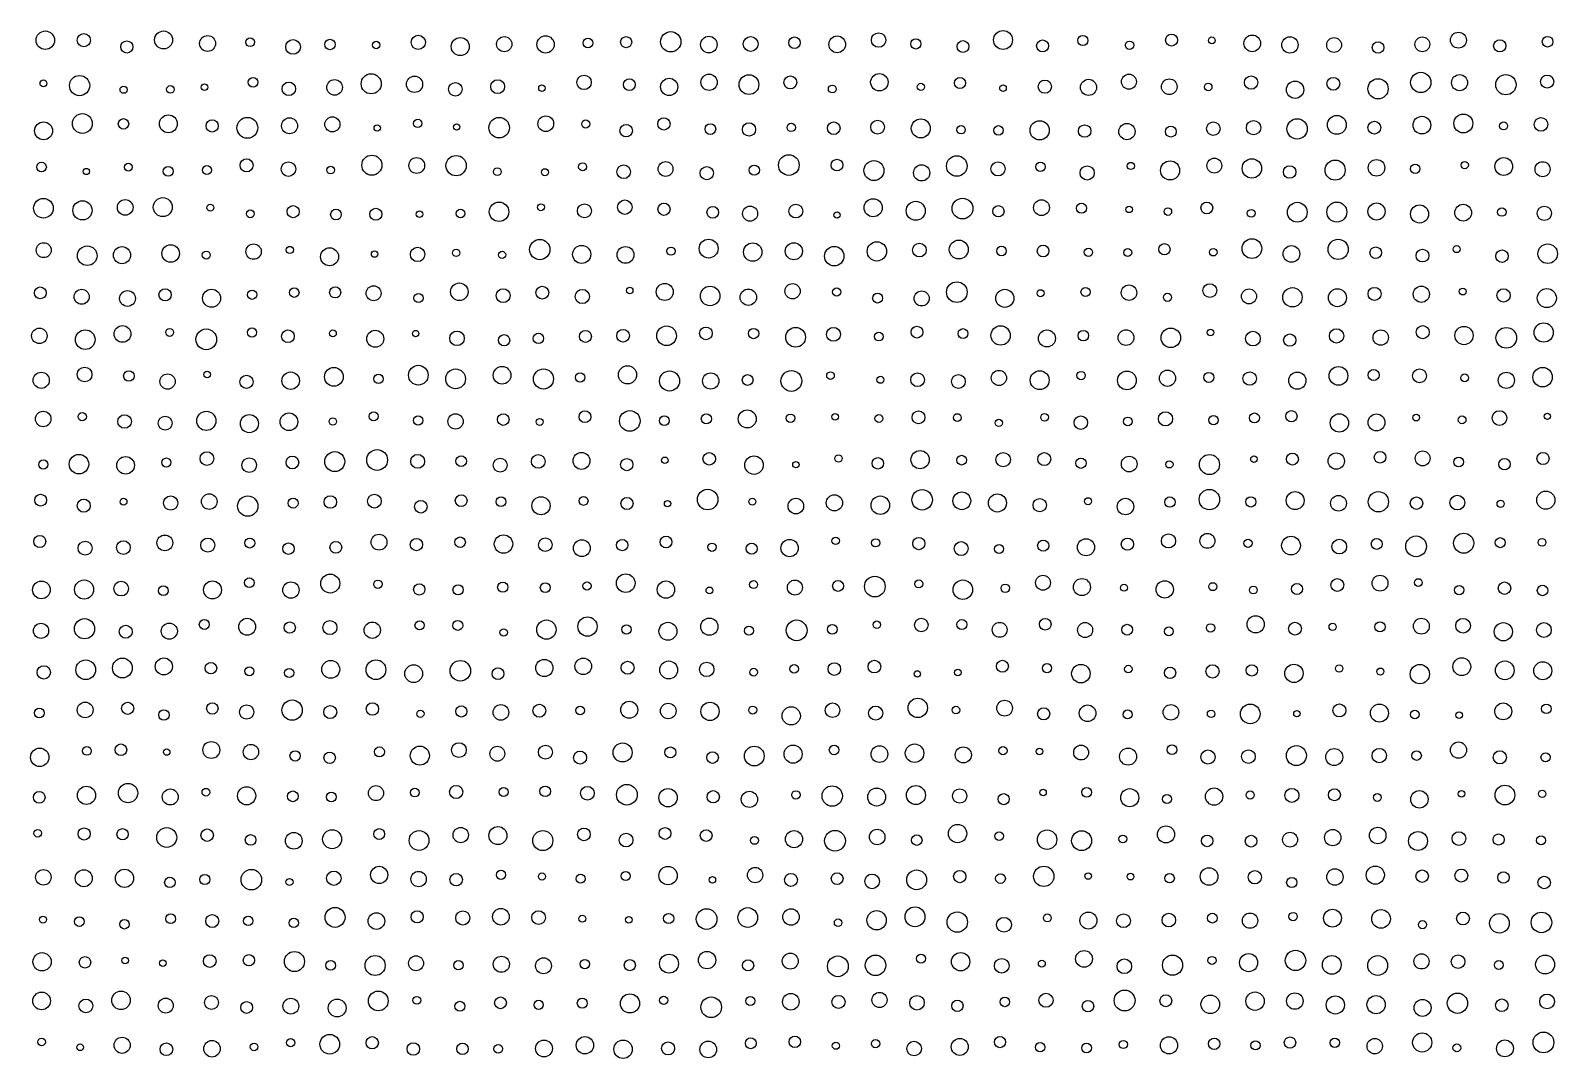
# Model space of a CAD drawing. Extents: x -295 to 305, y -195 to 205.
# Drawn here: x 81.5 to 154.6, y 5.4 to 54.6 of the extents above; entities that cross this region are included whole.
import ezdxf

# ---------------------------------------------------------------- set-up
doc = ezdxf.new("R2010")
doc.units = 0

msp = doc.modelspace()

# ---------------------------------------------------------------- linework, layer by layer
at = {"layer": 'VIA'}
for centre, radius in [((82.1874, 54.1759), 0.4433), ((84.0338, 54.1824), 0.3159), ((86.0943, 53.8551), 0.2917), ((87.8542, 54.1898), 0.431), ((89.9651, 54.0199), 0.3826), ((91.9996, 54.0785), 0.2077), ((94.0563, 53.8551), 0.3516), ((95.8273, 53.9734), 0.2497), ((100.0568, 54.0721), 0.3404), ((102.0687, 53.8728), 0.4343), ((104.1767, 53.9884), 0.3644), ((106.1535, 53.9737), 0.4147), ((108.183, 54.0408), 0.2321), ((110.0169, 54.0854), 0.2652), ((112.1531, 54.1018), 0.4877), ((113.9791, 53.9669), 0.3969), ((115.9792, 53.9941), 0.3547), ((118.0789, 54.0593), 0.2763), ((120.1274, 53.9787), 0.401), ((122.111, 54.1848), 0.3472), ((123.8941, 53.9996), 0.2446), ((126.15, 53.8757), 0.2827), ((128.0724, 54.1882), 0.453), ((129.9666, 53.904), 0.2845), ((131.8956, 54.1655), 0.2436), ((134.1359, 53.9349), 0.2033), ((136.1465, 54.1864), 0.2868), ((138.0778, 54.171), 0.1615), ((140.0134, 54.0276), 0.3998), ((141.8173, 53.9514), 0.3913), ((143.9325, 53.9516), 0.3549), ((148.1627, 53.9806), 0.356), ((149.8893, 54.1801), 0.3823), ((151.868, 53.9087), 0.2923), ((154.1612, 54.1062), 0.2543), ((98.0412, 53.9476), 0.1788), ((146.0393, 53.8283), 0.2757), ((82.0996, 52.109), 0.1648), ((83.8307, 52.0027), 0.4834), ((85.9402, 51.8061), 0.1731), ((88.1813, 51.8237), 0.1802), ((89.8159, 51.9291), 0.1552), ((92.1436, 52.1628), 0.2316), ((93.8547, 51.8468), 0.3238), ((96.0474, 51.9166), 0.3739), ((97.8027, 52.0894), 0.4802), ((99.8768, 52.0659), 0.3897), ((101.8345, 51.8275), 0.3236), ((103.8595, 51.9528), 0.3325), ((105.9817, 51.8831), 0.1568), ((107.9986, 52.1574), 0.3451), ((110.1709, 52.0484), 0.2828), ((112.0768, 51.9409), 0.4136), ((113.9905, 52.161), 0.3905), ((115.8991, 52.0509), 0.4728), ((117.8836, 52.1544), 0.3095), ((119.8917, 51.8405), 0.1882), ((122.1461, 52.166), 0.4161), ((124.1375, 51.9409), 0.1727), ((126.0098, 52.1263), 0.263), ((128.0723, 51.8832), 0.1578), ((130.0734, 51.9519), 0.3187), ((132.1695, 51.9183), 0.3859), ((134.105, 52.1905), 0.3603), ((136.0392, 51.9471), 0.3747), ((137.9026, 51.9372), 0.1797), ((139.9581, 52.1503), 0.3201), ((142.065, 51.8044), 0.4143), ((143.8976, 52.0908), 0.3071), ((146.038, 51.8496), 0.4857), ((148.0868, 52.1543), 0.4876), ((149.9445, 52.1438), 0.3848), ((152.1656, 52.0472), 0.4858), ((154.1428, 52.196), 0.3148), ((83.963, 50.1867), 0.4742), ((88.0835, 50.1732), 0.4284), ((91.8695, 49.9807), 0.4995), ((95.9418, 50.1473), 0.362), ((103.932, 49.9876), 0.4935), ((106.167, 50.1788), 0.3744), ((144.0654, 50.1224), 0.4524), ((148.1397, 50.1088), 0.4234), ((150.1247, 50.1894), 0.4523), ((82.1063, 49.8363), 0.43), ((85.9343, 50.1703), 0.2498), ((90.1815, 50.0692), 0.2936), ((93.89, 50.0778), 0.3817), ((98.0888, 49.9772), 0.1505), ((100.0301, 50.1882), 0.1995), ((101.8933, 50.0214), 0.1512), ((108.0804, 50.163), 0.1926), ((110.0168, 49.8436), 0.2957), ((111.8249, 50.1669), 0.2965), ((114.0504, 49.9212), 0.2567), ((115.9019, 49.9028), 0.3186), ((117.9257, 50.0002), 0.2005), ((119.9635, 49.9632), 0.3024), ((122.0636, 50.0127), 0.3287), ((124.1309, 49.9541), 0.4556), ((126.0611, 49.8904), 0.2033), ((127.8562, 49.8555), 0.2302), ((129.826, 49.8606), 0.4608), ((131.9829, 49.8271), 0.2958), ((134.0084, 49.8013), 0.389), ((136.1107, 49.8001), 0.2614), ((138.147, 49.9392), 0.3252), ((140.0735, 49.987), 0.3444), ((142.1634, 49.9282), 0.4868), ((145.8614, 49.989), 0.3078), ((152.0556, 50.0715), 0.1914), ((153.8453, 50.1427), 0.3253), ((82.0076, 48.0987), 0.2317), ((86.162, 48.0965), 0.1864), ((91.832, 48.1839), 0.3142), ((93.8383, 48.0022), 0.3501), ((97.8349, 48.1891), 0.4808), ((99.9833, 48.1772), 0.3785), ((101.8683, 48.168), 0.4858), ((107.9295, 48.1138), 0.1936), ((111.904, 48.0068), 0.3559), ((117.8106, 48.1973), 0.4959), ((120.1151, 48.1942), 0.2802), ((121.8877, 47.9322), 0.4798), ((125.858, 48.1512), 0.4934), ((127.8319, 48.0123), 0.3379), ((129.8609, 48.1161), 0.2238), ((134.1957, 48.1539), 0.1728), ((136.0759, 47.9398), 0.4584), ((138.1977, 48.1713), 0.3564), ((139.9933, 48.0357), 0.4653), ((143.9829, 47.9561), 0.4823), ((145.9665, 48.0652), 0.3969), ((150.1923, 48.1961), 0.1754), ((152.0616, 48.1292), 0.4267), ((153.9204, 47.9973), 0.361), ((84.1494, 47.8891), 0.1501), ((88.0756, 47.8955), 0.2385), ((89.9305, 47.9559), 0.2156), ((95.859, 47.9573), 0.1816), ((103.8448, 47.8782), 0.1859), ((106.1254, 47.853), 0.169), ((109.8985, 47.877), 0.3268), ((113.8784, 47.8084), 0.3187), ((116.1562, 47.9511), 0.2438), ((124.1718, 47.8218), 0.388), ((132.1046, 47.8194), 0.3402), ((141.8057, 47.8658), 0.2967), ((147.8209, 48.0218), 0.223), ((82.0984, 46.1289), 0.4687), ((83.9671, 46.0267), 0.4608), ((86.0144, 46.1692), 0.3751), ((87.8156, 46.1811), 0.4553), ((90.0934, 46.1554), 0.1615), ((94.061, 45.9643), 0.2906), ((98.0219, 45.839), 0.2886), ((103.9263, 45.9585), 0.4667), ((105.9352, 46.1766), 0.1651), ((108.0169, 46.0063), 0.3341), ((109.9539, 46.1793), 0.346), ((111.8293, 46.0782), 0.2929), ((114.1675, 45.9329), 0.2804), ((115.9534, 45.8694), 0.3621), ((118.1455, 45.9934), 0.328), ((121.8498, 46.1519), 0.4349), ((123.889, 46.0063), 0.4556), ((126.1306, 46.1123), 0.4975), ((127.8507, 45.9845), 0.2692), ((129.9172, 46.1551), 0.3803), ((131.831, 46.1283), 0.2392), ((134.1134, 46.0703), 0.1537), ((135.9715, 45.9653), 0.1791), ((137.8352, 46.1424), 0.2822), ((142.1698, 45.9375), 0.4742), ((144.0646, 45.9448), 0.4778), ((145.9662, 45.9714), 0.4119), ((148.0285, 45.8537), 0.434), ((150.1178, 45.9143), 0.4013), ((151.9726, 45.9473), 0.2043), ((154.0035, 45.8861), 0.3443), ((92.0077, 45.8635), 0.187), ((96.113, 45.8263), 0.2573), ((100.1156, 45.8414), 0.1594), ((102.0783, 45.8773), 0.2041), ((120.1179, 45.8048), 0.1521), ((139.9609, 45.8865), 0.1863), ((105.8767, 44.1487), 0.4863), ((113.9677, 44.194), 0.4526), ((139.9963, 44.1935), 0.4717), ((144.13, 44.1573), 0.4846), ((82.1113, 44.1193), 0.3581), ((84.198, 43.853), 0.4692), ((85.8627, 43.8806), 0.4083), ((88.1935, 43.9605), 0.4202), ((89.8992, 43.8837), 0.1937), ((92.1685, 44.0485), 0.3678), ((93.9048, 44.1299), 0.1727), ((95.8087, 43.8024), 0.4307), ((97.9645, 43.9352), 0.1565), ((100.0249, 43.915), 0.3437), ((101.8738, 43.9933), 0.1733), ((104.0733, 43.893), 0.1714), ((107.8868, 43.9156), 0.4343), ((109.9831, 43.8918), 0.4028), ((112.1649, 44.0712), 0.1962), ((116.0819, 44.0271), 0.4421), ((118.051, 44.0676), 0.4092), ((119.9853, 43.8334), 0.467), ((122.0282, 44.0616), 0.4638), ((124.0678, 44.1238), 0.3278), ((125.9514, 44.15), 0.4532), ((127.9981, 44.0777), 0.2308), ((129.9915, 44.0789), 0.2795), ((132.163, 44.0167), 0.1982), ((134.0476, 44.0089), 0.1896), ((135.8063, 44.165), 0.2692), ((138.1464, 44.0204), 0.1796), ((141.8917, 43.9387), 0.3989), ((145.9271, 43.9978), 0.2753), ((148.168, 43.8604), 0.3066), ((149.8032, 44.1724), 0.1703), ((151.9778, 43.8311), 0.2987), ((154.1682, 43.9489), 0.4664), ((102.0255, 42.1276), 0.4199), ((111.8663, 42.1197), 0.41), ((117.9887, 42.1527), 0.3681), ((125.8587, 42.1071), 0.495), ((134.1068, 42.0823), 0.3701), ((137.9812, 42.1849), 0.3293), ((81.9464, 42.0745), 0.2834), ((83.9284, 41.8877), 0.3605), ((86.1289, 41.8076), 0.379), ((87.9265, 41.9812), 0.2939), ((90.1522, 41.8141), 0.4315), ((92.0968, 41.9857), 0.2223), ((94.1168, 42.0854), 0.227), ((96.0762, 42.095), 0.2664), ((97.9157, 42.0557), 0.3564), ((100.0662, 41.8257), 0.2189), ((104.1237, 41.94), 0.3336), ((105.9984, 42.0861), 0.3077), ((107.9134, 41.9015), 0.3398), ((110.1869, 42.189), 0.1563), ((114.039, 41.9245), 0.4684), ((115.8695, 41.8662), 0.3922), ((120.1001, 42.1138), 0.1961), ((122.0613, 41.8234), 0.2356), ((124.1727, 41.8061), 0.3605), ((128.1581, 41.8122), 0.4329), ((129.8712, 42.0591), 0.168), ((132.0248, 42.1198), 0.2172), ((135.9515, 41.8611), 0.1931), ((139.857, 41.906), 0.3594), ((141.9383, 41.8623), 0.465), ((144.0933, 41.8415), 0.4296), ((145.8698, 42.0266), 0.3109), ((148.1127, 42.0081), 0.39), ((150.0942, 42.1385), 0.1654), ((152.051, 41.9533), 0.3197), ((154.1266, 41.8233), 0.4576), ((81.9028, 40.0146), 0.3712), ((84.1016, 39.8327), 0.4697), ((85.8879, 40.1056), 0.4012), ((88.1448, 40.1785), 0.1878), ((89.8998, 39.847), 0.4961), ((92.0891, 40.173), 0.2202), ((93.8138, 39.9954), 0.3026), ((95.9643, 40.1339), 0.1654), ((97.9964, 39.8751), 0.4091), ((99.9316, 40.1237), 0.1531), ((101.9129, 39.8956), 0.3475), ((108.0674, 39.9876), 0.2855), ((109.8691, 40.0203), 0.3034), ((111.9507, 40.0183), 0.471), ((113.8347, 40.1348), 0.3039), ((116.1224, 40.1244), 0.2471), ((118.1339, 39.9464), 0.4743), ((119.9509, 40.0866), 0.3319), ((123.9473, 40.1938), 0.2822), ((126.1548, 40.1236), 0.2361), ((127.9557, 40.0345), 0.4635), ((130.1767, 39.8917), 0.4078), ((131.9178, 40.0238), 0.2525), ((133.9625, 39.9305), 0.3769), ((136.1086, 39.9221), 0.4677), ((138.0119, 40.1736), 0.1559), ((144.0509, 40.0128), 0.3424), ((146.1686, 39.9329), 0.3687), ((148.1784, 40.1909), 0.3135), ((150.1567, 40.0311), 0.4389), ((152.1815, 39.9201), 0.4956), ((153.9745, 40.1744), 0.462), ((104.1717, 39.8034), 0.2687), ((105.8112, 39.8936), 0.2499), ((122.1194, 39.9776), 0.2061), ((140.0472, 39.8822), 0.3516), ((141.809, 39.8116), 0.2955), ((81.993, 37.8869), 0.387), ((84.0702, 38.164), 0.3544), ((86.1928, 38.0928), 0.2529), ((88.0449, 37.8258), 0.3679), ((89.9467, 38.1663), 0.1573), ((91.8251, 37.8103), 0.3177), ((93.9427, 37.8657), 0.4177), ((96.0132, 38.0511), 0.4496), ((98.1516, 37.9504), 0.2247), ((100.06, 38.1305), 0.4721), ((101.8453, 37.9544), 0.4736), ((104.0709, 38.125), 0.4245), ((106.0555, 37.9499), 0.4814), ((107.8109, 38.0242), 0.222), ((110.081, 38.1492), 0.4369), ((112.0965, 37.8528), 0.4811), ((114.0687, 37.8524), 0.3903), ((115.8366, 37.9008), 0.2577), ((117.9322, 37.8543), 0.4994), ((119.8065, 38.1112), 0.1832), ((122.1957, 37.9082), 0.1674), ((123.9801, 37.9117), 0.3284), ((125.9323, 37.8287), 0.3298), ((127.8751, 37.9977), 0.3635), ((129.8281, 37.8915), 0.4523), ((131.8111, 38.1137), 0.1998), ((134.0082, 37.8809), 0.4492), ((135.9515, 37.983), 0.3886), ((137.9294, 38.0258), 0.241), ((139.8889, 37.9704), 0.3201), ((142.1709, 37.8704), 0.4102), ((144.1421, 38.0974), 0.4467), ((145.8298, 38.1351), 0.2646), ((148.0295, 38.0997), 0.3329), ((150.1894, 38.0023), 0.1865), ((152.1866, 37.883), 0.3878), ((153.9234, 38.0362), 0.4655), ((82.0871, 36.0341), 0.3712), ((83.9563, 36.1429), 0.2004), ((85.9839, 35.9105), 0.3258), ((87.931, 35.8312), 0.3285), ((89.9022, 35.9418), 0.4589), ((91.9652, 35.8083), 0.4333), ((93.8613, 35.8983), 0.4232), ((95.9634, 35.9087), 0.1763), ((97.9209, 36.1578), 0.2188), ((100.0526, 35.9626), 0.22), ((101.8424, 35.915), 0.3685), ((104.129, 36.0051), 0.2788), ((105.8737, 35.891), 0.1652), ((108.0413, 36.1406), 0.2835), ((110.1913, 35.9383), 0.4938), ((111.8464, 35.9476), 0.2347), ((113.8577, 36.041), 0.2425), ((115.8177, 36.0371), 0.433), ((117.8875, 36.0657), 0.2024), ((120.0308, 36.1355), 0.1578), ((122.124, 36.0535), 0.1861), ((124.0238, 36.1109), 0.3082), ((125.8812, 36.0997), 0.1866), ((127.871, 35.8444), 0.1712), ((130.0645, 36.1114), 0.1837), ((131.8005, 35.8577), 0.323), ((134.0484, 35.9168), 0.2073), ((135.8573, 36.04), 0.3401), ((138.1556, 35.9756), 0.2197), ((140.119, 36.0845), 0.2362), ((141.8896, 36.1605), 0.2712), ((144.1887, 35.8409), 0.4391), ((145.9649, 35.8688), 0.4071), ((147.8627, 36.0978), 0.1611), ((150.0657, 35.989), 0.1867), ((151.8564, 36.0737), 0.3529), ((154.1516, 36.1595), 0.1534), ((89.9295, 34.1333), 0.3279), ((96.0564, 33.9885), 0.479), ((98.0862, 34.0665), 0.4979), ((107.877, 34.0245), 0.4054), ((113.9964, 34.1229), 0.3003), ((124.0996, 34.0814), 0.437), ((128.0792, 34.085), 0.344), ((130.049, 34.1122), 0.3123), ((141.9353, 34.1128), 0.2891), ((144.0377, 34.0164), 0.3887), ((146.1363, 34.1976), 0.2788), ((148.177, 34.144), 0.3571), ((153.9436, 34.1401), 0.2924), ((82.0936, 33.8512), 0.2189), ((83.8001, 33.8666), 0.4676), ((86.0338, 33.8123), 0.4218), ((87.9875, 33.9454), 0.2182), ((91.9564, 33.8191), 0.3518), ((94.0253, 33.948), 0.3047), ((100.0284, 34.0032), 0.3324), ((102.1108, 34.0115), 0.2529), ((103.9784, 33.8206), 0.335), ((105.8037, 34.0013), 0.3282), ((110.044, 33.8443), 0.2939), ((111.8697, 34.0542), 0.1562), ((116.1438, 33.8224), 0.4442), ((118.1502, 33.845), 0.1536), ((120.1926, 34.1422), 0.176), ((122.0783, 33.9069), 0.2737), ((126.0862, 34.0599), 0.2329), ((131.8063, 33.9134), 0.2464), ((134.1171, 33.874), 0.3747), ((136.0425, 33.8584), 0.1738), ((137.9622, 33.8499), 0.48), ((140.0934, 34.1071), 0.1543), ((149.9053, 33.9732), 0.2315), ((152.0994, 33.8639), 0.273), ((81.9635, 32.1433), 0.2845), ((84.03, 31.8791), 0.314), ((85.9361, 32.0703), 0.1632), ((88.1947, 32.0028), 0.3409), ((90.0429, 32.076), 0.3731), ((91.8872, 31.8591), 0.4886), ((94.06, 32.0006), 0.2375), ((95.8435, 32.0534), 0.2987), ((97.9534, 32.0976), 0.33), ((102.1142, 32.1196), 0.282), ((104.0234, 32.0667), 0.2336), ((105.937, 31.8743), 0.4339), ((107.974, 32.11), 0.2148), ((110.0558, 31.9859), 0.2919), ((113.9211, 32.1708), 0.4921), ((116.0637, 32.0709), 0.1627), ((118.1462, 31.8591), 0.3738), ((119.9939, 32.0141), 0.3886), ((122.1923, 31.9017), 0.443), ((124.1965, 32.1615), 0.4897), ((126.0972, 32.1115), 0.4251), ((127.8048, 32.0088), 0.4342), ((129.828, 31.9043), 0.3194), ((132.1464, 32.0927), 0.1692), ((133.9371, 31.8364), 0.3955), ((136.0689, 32.0518), 0.2473), ((137.9575, 32.171), 0.4895), ((139.9441, 32.0609), 0.2457), ((142.0682, 32.1241), 0.4308), ((144.1446, 31.9931), 0.3764), ((146.0545, 32.0675), 0.4862), ((147.8817, 32.0006), 0.2972), ((149.8365, 32.0278), 0.3543), ((154.0754, 32.1442), 0.4359), ((100.1792, 31.8275), 0.3008), ((111.9987, 31.9784), 0.1512), ((151.9092, 31.968), 0.1711), ((81.9213, 30.1606), 0.29), ((84.093, 29.8424), 0.3361), ((85.9287, 29.8728), 0.3287), ((87.9135, 30.0969), 0.3769), ((89.9733, 29.988), 0.3378), ((91.985, 30.0901), 0.2387), ((93.8395, 29.8192), 0.2753), ((96.1079, 29.8829), 0.2838), ((98.1778, 30.1311), 0.3797), ((99.9683, 30.0141), 0.2974), ((102.0608, 30.1287), 0.2514), ((104.14, 30.0396), 0.4415), ((106.1438, 30.0102), 0.3275), ((107.8929, 29.8453), 0.4033), ((109.8288, 29.9919), 0.2735), ((111.9294, 30.1371), 0.282), ((114.1285, 29.8866), 0.2003), ((116.0256, 29.8224), 0.2655), ((117.8454, 29.8472), 0.4144), ((120.0539, 30.1945), 0.1801), ((121.9656, 30.099), 0.1964), ((124.0372, 30.0623), 0.2935), ((126.065, 29.822), 0.3333), ((127.8846, 29.805), 0.2163), ((130.0005, 29.9641), 0.2692), ((132.0473, 29.8875), 0.4098), ((134.0314, 30.0359), 0.2932), ((135.9998, 30.1904), 0.3388), ((137.8634, 30.1932), 0.3572), ((139.8091, 30.075), 0.1951), ((141.8686, 29.966), 0.4498), ((144.1819, 29.9196), 0.3516), ((145.9738, 30.0467), 0.2603), ((147.8612, 29.9292), 0.4982), ((150.1424, 30.0806), 0.482), ((151.8955, 30.1066), 0.2406), ((153.895, 30.1225), 0.1853), ((95.8399, 28.1477), 0.4556), ((109.9954, 28.1682), 0.4457), ((129.987, 28.1856), 0.3571), ((146.1343, 28.1651), 0.3804), ((82.0003, 27.8451), 0.4243), ((84.0466, 27.8612), 0.4582), ((85.8226, 27.9072), 0.3542), ((87.8442, 27.8055), 0.2304), ((90.1978, 27.8448), 0.4305), ((91.9605, 28.1865), 0.231), ((93.9566, 27.8362), 0.3912), ((98.1223, 28.1144), 0.2017), ((100.1073, 27.8704), 0.2717), ((101.9636, 27.8452), 0.2451), ((104.1049, 27.9755), 0.247), ((106.1397, 27.9523), 0.2352), ((108.1373, 28.0353), 0.1962), ((111.9217, 27.8566), 0.4163), ((114.005, 27.8193), 0.1612), ((116.1239, 28.099), 0.1903), ((118.1008, 27.9559), 0.3598), ((120.167, 28.0315), 0.2602), ((121.9297, 28.0047), 0.4963), ((124.0356, 28.1328), 0.1931), ((126.1456, 27.8521), 0.4694), ((128.1803, 27.9197), 0.2047), ((131.8532, 27.9793), 0.4097), ((133.8726, 27.9468), 0.1652), ((135.8208, 27.8675), 0.4135), ((138.1226, 27.9992), 0.1912), ((140.0611, 27.8392), 0.1852), ((142.1536, 27.8873), 0.2648), ((144.0875, 28.0813), 0.3079), ((147.969, 28.1967), 0.1847), ((149.9249, 27.8347), 0.2239), ((152.0997, 27.9258), 0.2987), ((153.9212, 27.8185), 0.2535), ((84.0672, 25.9829), 0.4839), ((89.805, 26.1897), 0.2384), ((91.86, 26.0801), 0.4049), ((95.8197, 26.0377), 0.338), ((100.1213, 26.1486), 0.2214), ((101.9487, 26.143), 0.2379), ((106.1971, 25.9418), 0.4623), ((108.1638, 26.088), 0.4637), ((114.0028, 26.0835), 0.4125), ((118.1836, 25.9053), 0.4972), ((122.0265, 26.1769), 0.1811), ((124.1559, 26.1627), 0.3233), ((126.1007, 26.1841), 0.2376), ((130.0933, 26.1981), 0.2798), ((140.1752, 26.1953), 0.4134), ((148.1148, 26.1063), 0.3794), ((150.1123, 26.1264), 0.3538), ((81.9821, 25.8858), 0.364), ((86.039, 25.8412), 0.3116), ((88.1287, 25.8681), 0.3857), ((93.8981, 26.0386), 0.2724), ((97.8543, 25.915), 0.3913), ((104.149, 25.807), 0.1778), ((110.0315, 25.9497), 0.2217), ((112.0198, 25.8603), 0.4301), ((115.8994, 25.8903), 0.2154), ((119.8935, 25.9529), 0.2334), ((127.9106, 25.9314), 0.3576), ((132.003, 25.9217), 0.3617), ((134.0191, 25.936), 0.2592), ((136.0171, 25.8583), 0.2112), ((138.0165, 26.0218), 0.2039), ((142.0577, 25.9883), 0.308), ((143.8612, 26.0732), 0.1718), ((146.1326, 26.076), 0.245), ((152.043, 25.8385), 0.4363), ((153.984, 25.9225), 0.3543), ((82.1164, 23.8928), 0.3199), ((84.124, 24.0179), 0.4722), ((85.8813, 24.1018), 0.4742), ((87.8667, 24.1793), 0.4082), ((90.1229, 24.0913), 0.2757), ((91.967, 23.9481), 0.2138), ((95.8615, 24.0377), 0.4298), ((98.0301, 24.0212), 0.4732), ((99.8353, 23.8323), 0.4254), ((102.0736, 23.97), 0.4926), ((106.0933, 24.105), 0.4116), ((107.962, 24.183), 0.3967), ((110.0854, 24.1154), 0.3098), ((112.0543, 24.0104), 0.4287), ((113.8764, 24.0359), 0.348), ((118.0625, 24.0671), 0.2056), ((119.9898, 24.0519), 0.3028), ((121.9093, 24.1708), 0.3056), ((128.0407, 24.1858), 0.2861), ((130.1747, 24.0927), 0.2188), ((131.8003, 23.8323), 0.4421), ((134.0748, 24.0528), 0.1796), ((138.1046, 23.9396), 0.3167), ((139.993, 23.9875), 0.273), ((142.0093, 23.8446), 0.4389), ((144.1767, 24.081), 0.1738), ((148.0396, 23.8089), 0.4632), ((150.0491, 24.1657), 0.4277), ((152.1115, 23.9901), 0.449), ((153.9309, 23.9701), 0.4305), ((93.8715, 23.8636), 0.2204), ((103.8748, 23.8301), 0.2795), ((116.1211, 23.9027), 0.1841), ((123.9673, 23.8164), 0.1549), ((125.9047, 23.8877), 0.1592), ((136.0764, 23.8704), 0.2695), ((146.1527, 23.9326), 0.1687), ((81.9025, 21.9472), 0.2296), ((84.0966, 22.0937), 0.3778), ((86.1344, 22.1697), 0.2892), ((87.8724, 21.8514), 0.2502), ((90.189, 22.1649), 0.273), ((91.8351, 21.9944), 0.343), ((94.0139, 22.0853), 0.4877), ((95.8379, 21.9921), 0.3097), ((97.8596, 22.1388), 0.2974), ((100.1582, 21.9106), 0.1744), ((102.1201, 22.0204), 0.2691), ((104.0153, 21.9747), 0.3733), ((105.8582, 22.0561), 0.31), ((107.8141, 22.0656), 0.2072), ((110.1658, 22.1015), 0.4055), ((112.031, 22.0435), 0.3735), ((114.0347, 22.023), 0.4384), ((116.0815, 22.0874), 0.1908), ((117.9235, 21.8102), 0.4377), ((119.904, 22.0786), 0.3501), ((121.9711, 21.9424), 0.3373), ((123.9873, 22.1924), 0.4649), ((125.8134, 22.0849), 0.1819), ((128.1473, 22.1784), 0.3773), ((130.019, 21.9056), 0.2892), ((132.1233, 21.9339), 0.399), ((134.0384, 21.8767), 0.216), ((136.1165, 21.9811), 0.3723), ((138.0396, 21.9045), 0.1787), ((139.916, 21.9042), 0.4693), ((142.1527, 21.9151), 0.1535), ((144.1867, 22.0703), 0.3102), ((146.1046, 21.9429), 0.4315), ((147.8011, 21.8753), 0.2001), ((149.9265, 21.8447), 0.1584), ((152.0368, 22.0248), 0.4049), ((154.1, 22.1451), 0.2291), ((90.142, 20.1753), 0.4063), ((102.0027, 20.1688), 0.354), ((109.8478, 20.0569), 0.4566), ((149.8938, 20.169), 0.3891), ((81.9213, 19.8226), 0.4407), ((84.1843, 20.129), 0.2085), ((85.8087, 20.184), 0.2798), ((88.0031, 20.0753), 0.1555), ((92.0405, 20.0768), 0.3666), ((94.1562, 19.8901), 0.2485), ((95.8116, 19.8035), 0.2735), ((98.1962, 20.0824), 0.2395), ((100.1309, 19.9061), 0.4578), ((103.8445, 19.9952), 0.3553), ((106.1496, 20.071), 0.3362), ((107.8078, 19.8116), 0.3121), ((112.1357, 20.0584), 0.264), ((114.1557, 19.8116), 0.2774), ((116.1563, 19.8839), 0.4727), ((118.0136, 19.9757), 0.4342), ((119.9782, 20.1771), 0.2295), ((122.1507, 19.9759), 0.399), ((123.8337, 20.0199), 0.4438), ((126.1692, 19.9395), 0.386), ((128.0736, 20.1377), 0.1965), ((129.8158, 20.1009), 0.1561), ((131.8141, 20.0538), 0.3552), ((134.0626, 19.8568), 0.4088), ((136.1665, 20.1873), 0.2329), ((137.8918, 19.8375), 0.3381), ((139.8295, 19.8564), 0.3271), ((142.125, 19.9066), 0.4797), ((143.9397, 19.8378), 0.4066), ((146.0971, 19.9084), 0.3442), ((147.8858, 19.9063), 0.2283), ((151.8766, 19.8226), 0.3154), ((154.064, 19.8248), 0.2191), ((84.1605, 18.0049), 0.4375), ((86.1509, 18.1134), 0.4623), ((88.1741, 17.9231), 0.3833), ((89.8809, 18.1524), 0.1847), ((91.8327, 17.9808), 0.4356), ((98.0312, 18.1067), 0.359), ((99.8903, 18.132), 0.2063), ((101.8692, 18.1635), 0.3165), ((104.1437, 18.1609), 0.2141), ((106.1373, 18.1952), 0.2542), ((108.1581, 18.1035), 0.3274), ((110.0488, 18.0317), 0.4972), ((112.0218, 17.8897), 0.4409), ((119.8902, 17.9695), 0.4891), ((122.0177, 17.9212), 0.4305), ((123.8997, 18.0152), 0.4548), ((125.9938, 17.9702), 0.3414), ((129.991, 18.1391), 0.1556), ((132.0798, 18.1474), 0.2345), ((134.1425, 17.8897), 0.4338), ((138.1853, 17.9453), 0.4144), ((141.9125, 18.0014), 0.3346), ((143.9487, 18.0289), 0.2874), ((152.1176, 18.0143), 0.4744), ((81.8971, 17.9066), 0.2779), ((94.046, 17.9545), 0.2575), ((95.8919, 17.9241), 0.2299), ((114.1877, 17.9337), 0.2946), ((115.9226, 17.8082), 0.3883), ((118.1463, 18.023), 0.1996), ((128.1054, 17.819), 0.2667), ((135.9249, 17.8262), 0.2188), ((139.9141, 18.0189), 0.195), ((146.0031, 17.9), 0.186), ((148.0222, 17.8113), 0.4168), ((150.0401, 18.0765), 0.1593), ((153.9047, 18.0758), 0.178), ((81.8231, 16.1846), 0.1809), ((84.0478, 16.152), 0.2916), ((85.8888, 16.1374), 0.2711), ((88.0058, 15.9826), 0.4764), ((89.9404, 16.0944), 0.2994), ((92.023, 15.863), 0.2556), ((94.0937, 15.8238), 0.3996), ((95.9284, 15.9015), 0.4556), ((98.1847, 16.147), 0.2615), ((100.0955, 15.8401), 0.4738), ((102.0888, 16.0999), 0.3663), ((103.8717, 16.0767), 0.4326), ((106.0232, 15.834), 0.4815), ((107.9931, 16.1307), 0.3068), ((110.0154, 15.8591), 0.3281), ((111.8794, 16.1759), 0.2837), ((113.8489, 16.0754), 0.2812), ((118.0599, 15.9032), 0.4122), ((120.0206, 15.8276), 0.4976), ((122.0438, 16.006), 0.3712), ((123.9394, 15.8555), 0.2515), ((125.8929, 16.1717), 0.4393), ((127.8901, 16.0476), 0.2049), ((130.1836, 15.8798), 0.4666), ((131.8384, 15.8298), 0.4781), ((133.812, 15.9137), 0.187), ((135.8799, 16.1309), 0.4102), ((137.8512, 15.8195), 0.2773), ((141.8254, 15.8774), 0.3572), ((143.8684, 15.9798), 0.3926), ((146.0218, 16.0796), 0.3979), ((147.9544, 15.8144), 0.454), ((149.9133, 15.933), 0.3273), ((151.8147, 15.8865), 0.2667), ((116.1648, 15.8437), 0.1876), ((139.9579, 15.8069), 0.2804), ((153.8501, 15.8459), 0.2153), ((82.0953, 14.0765), 0.3711), ((84.032, 14.0283), 0.4067), ((85.9823, 14.0286), 0.4376), ((88.1583, 13.8311), 0.2519), ((89.8274, 13.9678), 0.2423), ((92.061, 13.9596), 0.492), ((93.8871, 13.8484), 0.168), ((96.0112, 14.0297), 0.3436), ((98.183, 14.1898), 0.413), ((100.0716, 13.9893), 0.3697), ((101.87, 13.9657), 0.2984), ((104.0207, 14.199), 0.2225), ((105.9844, 14.1145), 0.1707), ((107.8308, 14.0061), 0.2166), ((109.9905, 14.1405), 0.2121), ((112.0236, 14.156), 0.4408), ((114.1471, 13.9569), 0.1559), ((116.1949, 14.1837), 0.3676), ((117.9133, 13.9525), 0.3111), ((120.1244, 14.0123), 0.281), ((121.8007, 13.8819), 0.3512), ((123.9325, 13.9545), 0.4748), ((125.9987, 14.1112), 0.2958), ((127.9501, 14.0161), 0.2332), ((130.0223, 14.1217), 0.4859), ((132.1526, 14.1358), 0.1566), ((134.1806, 14.1089), 0.1623), ((136.0544, 14.0306), 0.2265), ((137.9424, 14.1133), 0.4222), ((140.1374, 14.0781), 0.3181), ((141.9054, 13.8282), 0.2453), ((143.9725, 14.0893), 0.3929), ((145.9072, 14.18), 0.4348), ((148.1524, 14.1293), 0.297), ((150.0283, 14.1594), 0.3106), ((152.0464, 14.0678), 0.2726), ((154.0012, 13.8232), 0.2992), ((96.0698, 12.1563), 0.4777), ((100.002, 12.1789), 0.2911), ((102.1891, 12.1297), 0.3402), ((104.0192, 12.1871), 0.399), ((105.821, 12.149), 0.3279), ((113.8706, 12.0762), 0.4952), ((115.8434, 12.1488), 0.4724), ((117.9154, 12.1749), 0.3966), ((122.0164, 12.0175), 0.4642), ((123.8547, 12.1829), 0.4771), ((143.8572, 12.1172), 0.427), ((146.1817, 12.0841), 0.4473), ((82.0749, 12.0515), 0.1672), ((83.8183, 11.9536), 0.2292), ((85.9805, 11.8253), 0.2282), ((88.1971, 12.0894), 0.2347), ((90.1839, 11.9807), 0.3107), ((91.9113, 11.9891), 0.2252), ((94.0923, 11.8928), 0.2274), ((98.0499, 11.9777), 0.3979), ((107.9133, 12.0903), 0.1667), ((110.1463, 12.0389), 0.1615), ((112.0524, 12.0988), 0.2435), ((120.172, 11.8993), 0.1811), ((125.8812, 11.9308), 0.4877), ((128.1189, 11.8004), 0.3536), ((130.1966, 12.1292), 0.1884), ((132.1608, 12.003), 0.4068), ((133.8441, 11.9976), 0.3296), ((136.0146, 12.026), 0.3253), ((138.1003, 12.1194), 0.2338), ((139.9053, 11.9982), 0.3665), ((141.9696, 12.193), 0.2022), ((148.1686, 11.8064), 0.1966), ((150.1088, 12.1012), 0.3043), ((151.8539, 11.8729), 0.4688), ((153.8658, 11.9138), 0.4921), ((82.0342, 10.0277), 0.4379), ((84.0919, 10.0021), 0.274), ((86.014, 10.0887), 0.1563), ((90.0652, 10.0618), 0.3019), ((91.9456, 10.1009), 0.2728), ((94.1252, 10.0393), 0.4808), ((97.9902, 9.8497), 0.4796), ((99.9514, 9.9559), 0.3599), ((104.037, 9.9095), 0.3857), ((112.0705, 9.9383), 0.4548), ((113.8918, 10.1078), 0.4167), ((117.8801, 10.0593), 0.3828), ((120.1589, 9.8107), 0.4966), ((121.9638, 9.8603), 0.4917), ((124.142, 10.1801), 0.2112), ((126.0402, 10.032), 0.4384), ((131.9531, 10.1653), 0.4015), ((136.1943, 9.8644), 0.4838), ((138.0847, 10.0936), 0.1953), ((139.8381, 9.9872), 0.4327), ((142.084, 10.0937), 0.4895), ((143.8223, 9.8811), 0.4495), ((146.0233, 9.8496), 0.4756), ((148.123, 10.0467), 0.3639), ((149.8736, 10.0351), 0.3253), ((154.0408, 9.8979), 0.4536), ((87.8235, 9.9652), 0.1575), ((95.8634, 9.8543), 0.2338), ((101.9805, 9.8621), 0.2238), ((106.055, 9.8371), 0.381), ((108.0352, 9.917), 0.2218), ((110.1927, 9.8664), 0.2681), ((115.8594, 9.8563), 0.2675), ((128.0094, 9.8387), 0.3501), ((129.9304, 9.94), 0.1661), ((133.8833, 9.8122), 0.3508), ((151.8227, 9.873), 0.2122), ((82.0115, 8.1517), 0.4256), ((84.1321, 7.9135), 0.3303), ((85.8162, 8.1816), 0.4447), ((87.9578, 7.9316), 0.357), ((90.1512, 8.0802), 0.3322), ((91.8323, 7.8392), 0.282), ((93.9532, 7.9044), 0.3779), ((96.1714, 7.8142), 0.4277), ((98.1393, 8.1522), 0.4737), ((99.9873, 8.1837), 0.1863), ((102.0487, 7.8976), 0.2364), ((103.996, 8.062), 0.2799), ((105.8262, 7.9647), 0.2184), ((107.9133, 8.0453), 0.2381), ((110.1995, 8.0339), 0.4576), ((111.8123, 8.1827), 0.1941), ((114.0897, 7.8489), 0.494), ((115.9641, 8.1506), 0.2195), ((117.9074, 8.1139), 0.3975), ((120.1897, 8.1045), 0.3129), ((122.1563, 8.1999), 0.363), ((123.9504, 8.0644), 0.3489), ((125.8864, 7.9198), 0.2718), ((128.1588, 8.1051), 0.2272), ((130.1302, 8.1828), 0.3361), ((132.1414, 7.9031), 0.2739), ((133.8967, 8.1724), 0.5), ((135.8708, 8.1599), 0.2844), ((138.002, 7.9903), 0.4463), ((140.1472, 8.1412), 0.441), ((142.0532, 8.1456), 0.395), ((143.9924, 7.9588), 0.4339), ((145.947, 7.9741), 0.4382), ((148.1706, 7.8194), 0.4069), ((149.8421, 8.0421), 0.4852), ((151.9697, 7.9449), 0.303), ((154.1373, 8.1275), 0.3537), ((148.1542, 6.1631), 0.4596), ((153.9649, 6.1653), 0.498), ((82.0111, 6.1913), 0.1828), ((83.8626, 5.9317), 0.1582), ((85.8677, 6.0282), 0.3867), ((87.992, 5.8368), 0.3039), ((90.1736, 5.8614), 0.3973), ((92.191, 5.9491), 0.1834), ((93.9398, 6.1521), 0.1951), ((95.8166, 6.0784), 0.4686), ((97.8508, 6.1473), 0.2955), ((99.817, 5.8532), 0.2986), ((102.177, 5.856), 0.2754), ((103.89, 5.8564), 0.2089), ((106.0804, 5.8733), 0.4034), ((108.0388, 6.0273), 0.4147), ((109.8692, 5.8386), 0.4416), ((112.0283, 5.876), 0.3111), ((113.9518, 5.8277), 0.3998), ((115.9865, 6.1235), 0.2604), ((118.1, 6.1934), 0.2766), ((120.0622, 6.0043), 0.1699), ((121.9667, 6.1062), 0.1985), ((123.8102, 5.8718), 0.348), ((126.0008, 5.95), 0.4083), ((127.9249, 6.1808), 0.2675), ((129.8492, 5.9354), 0.2218), ((132.0737, 5.9015), 0.2334), ((133.8358, 6.0658), 0.1922), ((136.0256, 6.0246), 0.4101), ((138.1902, 6.1008), 0.272), ((140.169, 6.0228), 0.2187), ((141.8214, 6.1574), 0.2728), ((143.9616, 6.1461), 0.2245), ((145.8801, 5.9865), 0.37), ((149.8158, 5.9032), 0.1878), ((152.1172, 5.8788), 0.4034)]:
    msp.add_circle(centre, radius, dxfattribs=at)

doc.saveas('drawing.dxf')
